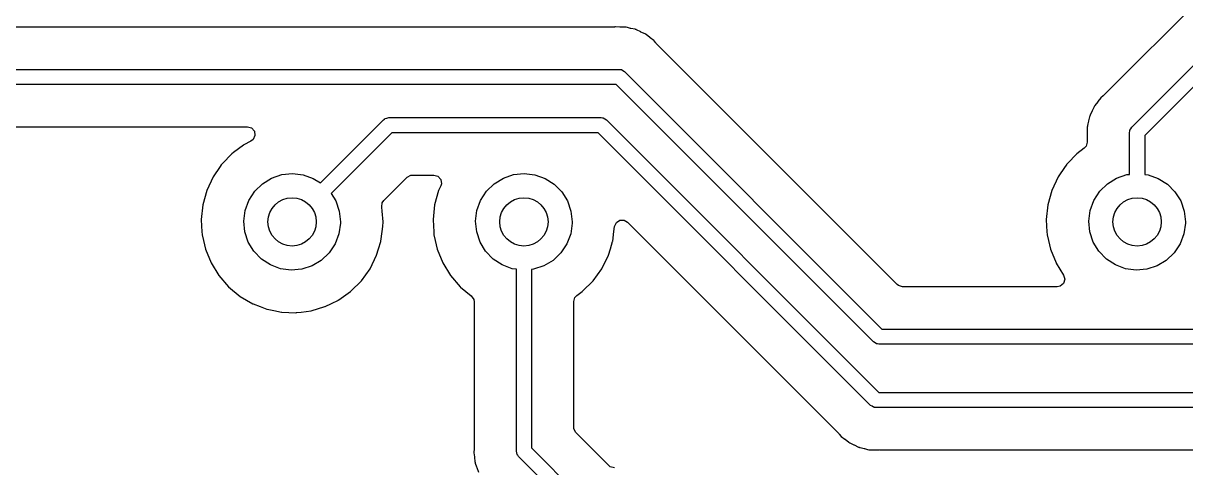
# Model space of a CAD drawing. Extents: x 20.1 to 80.3, y -80.1 to -19.9.
# Drawn here: x 45.33 to 64.59, y -47.47 to -40.11 of the extents above; entities that cross this region are included whole.
import ezdxf

# ---------------------------------------------------------------- set-up
doc = ezdxf.new("R2010")
doc.units = 0
doc.layers.add('BLACK', color=7, linetype='CONTINUOUS')

msp = doc.modelspace()

# ---------------------------------------------------------------- linework, layer by layer
at = {"layer": 'BLACK', "linetype": 'CONTINUOUS'}
for p, q in [((66.1935, -38.3391), (63.2246, -41.308)), ((63.6916, -41.8316), (67.075, -38.4482)), ((67.2884, -38.5884), (63.905, -41.9718)), ((55.1103, -40.1745), (43.0941, -40.1745)), ((55.1204, -40.1741), (55.1103, -40.1745)), ((55.1267, -40.1736), (55.1204, -40.1741)), ((55.1334, -40.1723), (55.1267, -40.1736)), ((55.1402, -40.1725), (55.1334, -40.1723)), ((55.2102, -40.1745), (55.1402, -40.1725)), ((55.1402, -40.1725), (55.1402, -40.1725)), ((55.2137, -40.1745), (55.2102, -40.1745)), ((55.2871, -40.1745), (55.2137, -40.1745)), ((55.2926, -40.1748), (55.2871, -40.1745)), ((55.2976, -40.1759), (55.2926, -40.1748)), ((55.3024, -40.1766), (55.2976, -40.1759)), ((55.3035, -40.1768), (55.3024, -40.1766)), ((55.3059, -40.1771), (55.3035, -40.1768)), ((55.3127, -40.1773), (55.3059, -40.1771)), ((55.3363, -40.1832), (55.3127, -40.1773)), ((55.3884, -40.1962), (55.3363, -40.1832)), ((55.3914, -40.1969), (55.3884, -40.1962)), ((55.4609, -40.2124), (55.3914, -40.1969)), ((55.4676, -40.2139), (55.4609, -40.2124)), ((55.4609, -40.2124), (55.4609, -40.2124)), ((55.4738, -40.2168), (55.4676, -40.2139)), ((55.476, -40.2176), (55.4738, -40.2168)), ((55.4766, -40.2177), (55.476, -40.2176)), ((55.4773, -40.218), (55.4766, -40.2177)), ((55.4778, -40.2182), (55.4773, -40.218)), ((55.4801, -40.2191), (55.4778, -40.2182)), ((55.4867, -40.2207), (55.4801, -40.2191)), ((55.5566, -40.2554), (55.4867, -40.2207)), ((55.5594, -40.2567), (55.5566, -40.2554)), ((55.6302, -40.2897), (55.5594, -40.2567)), ((55.6356, -40.2939), (55.6302, -40.2897)), ((55.6376, -40.2951), (55.6356, -40.2939)), ((55.6381, -40.2954), (55.6376, -40.2951)), ((55.6388, -40.2958), (55.6381, -40.2954)), ((55.6392, -40.2961), (55.6388, -40.2958)), ((55.6413, -40.2974), (55.6392, -40.2961)), ((55.6474, -40.3005), (55.6413, -40.2974)), ((55.7082, -40.3494), (55.6474, -40.3005)), ((55.7106, -40.3512), (55.7082, -40.3494)), ((55.7726, -40.3987), (55.7106, -40.3512)), ((55.777, -40.4039), (55.7726, -40.3987)), ((55.8049, -40.4368), (55.777, -40.4039)), ((55.812, -40.4446), (55.8049, -40.4368)), ((59.805, -44.4376), (55.812, -40.4446)), ((42.7518, -40.875), (55.2, -40.875)), ((55.2, -40.875), (55.222, -40.8782)), ((55.222, -40.8782), (55.2266, -40.8779)), ((55.2266, -40.8779), (55.2291, -40.8792)), ((55.2291, -40.8792), (55.2355, -40.8801)), ((55.2355, -40.8801), (55.2614, -40.8968)), ((55.2614, -40.8968), (55.2884, -40.9116)), ((55.2884, -40.9116), (59.5518, -45.175)), ((55.1482, -41.125), (42.7, -41.125)), ((59.4116, -45.3884), (55.1482, -41.125)), ((63.1312, -41.4094), (63.1294, -41.4117)), ((63.1787, -41.3474), (63.1312, -41.4094)), ((63.2168, -41.3151), (63.1787, -41.3474)), ((63.2246, -41.308), (63.2168, -41.3151)), ((63.0354, -41.5634), (63.0007, -41.6333)), ((63.0367, -41.5606), (63.0354, -41.5634)), ((63.0669, -41.496), (63.0367, -41.5606)), ((63.0697, -41.4898), (63.0669, -41.496)), ((63.0739, -41.4844), (63.0697, -41.4898)), ((63.0751, -41.4824), (63.0739, -41.4844)), ((63.0754, -41.4819), (63.0751, -41.4824)), ((63.0758, -41.4812), (63.0754, -41.4819)), ((63.0761, -41.4808), (63.0758, -41.4812)), ((63.0774, -41.4787), (63.0761, -41.4808)), ((63.0805, -41.4726), (63.0774, -41.4787)), ((63.1294, -41.4117), (63.0805, -41.4726)), ((50.2479, -42.7553), (51.2916, -41.7116)), ((51.2916, -41.7116), (51.3094, -41.6983)), ((51.3094, -41.6983), (51.3125, -41.6948)), ((51.3125, -41.6948), (51.3152, -41.694)), ((51.3152, -41.694), (51.3204, -41.6901)), ((51.3204, -41.6901), (51.3505, -41.6837)), ((51.3505, -41.6837), (51.38, -41.675)), ((51.38, -41.675), (54.9, -41.675)), ((54.9, -41.675), (54.922, -41.6782)), ((54.922, -41.6782), (54.9266, -41.6779)), ((54.9266, -41.6779), (54.9291, -41.6792)), ((54.9291, -41.6792), (54.9355, -41.6801)), ((54.9355, -41.6801), (54.9614, -41.6968)), ((54.9614, -41.6968), (54.9884, -41.7116)), ((54.9884, -41.7116), (59.5018, -46.225)), ((62.9651, -41.7763), (62.9573, -41.8073)), ((62.9762, -41.7316), (62.9651, -41.7763)), ((62.9769, -41.7286), (62.9762, -41.7316)), ((62.9924, -41.6591), (62.9769, -41.7286)), ((62.9939, -41.6524), (62.9924, -41.6591)), ((62.9924, -41.6591), (62.9924, -41.6591)), ((62.9968, -41.6462), (62.9939, -41.6524)), ((62.9976, -41.644), (62.9968, -41.6462)), ((62.9977, -41.6434), (62.9976, -41.644)), ((62.998, -41.6427), (62.9977, -41.6434)), ((62.9982, -41.6422), (62.998, -41.6427)), ((62.9991, -41.6399), (62.9982, -41.6422)), ((63.0007, -41.6333), (62.9991, -41.6399)), ((42.7897, -41.8255), (49.0399, -41.8255)), ((49.0399, -41.8255), (49.108, -41.8455)), ((49.108, -41.8455), (49.1545, -41.8992)), ((49.1646, -41.9694), (49.1351, -42.034)), ((49.1545, -41.8992), (49.1646, -41.9694)), ((51.4318, -41.925), (50.4249, -42.9318)), ((54.8482, -41.925), (51.4318, -41.925)), ((59.3616, -46.4384), (54.8482, -41.925)), ((62.9534, -41.946), (62.9523, -41.9866)), ((62.9523, -41.9866), (62.9536, -41.9933)), ((62.9545, -41.9098), (62.9534, -41.946)), ((62.9548, -41.8274), (62.9545, -41.8329)), ((62.9545, -41.8329), (62.9545, -41.9063)), ((62.9545, -41.9063), (62.9545, -41.9098)), ((62.9559, -41.8224), (62.9548, -41.8274)), ((62.9566, -41.8176), (62.9559, -41.8224)), ((62.9568, -41.8165), (62.9566, -41.8176)), ((62.9571, -41.8141), (62.9568, -41.8165)), ((62.9573, -41.8073), (62.9571, -41.8141)), ((63.655, -41.92), (63.6582, -41.898)), ((63.655, -42.6137), (63.655, -41.92)), ((63.6579, -41.8934), (63.6592, -41.8909)), ((63.6582, -41.898), (63.6579, -41.8934)), ((63.6592, -41.8909), (63.6601, -41.8845)), ((63.6601, -41.8845), (63.6768, -41.8586)), ((63.6768, -41.8586), (63.6916, -41.8316)), ((63.905, -41.9718), (63.905, -42.6143)), ((48.9735, -42.129), (48.8067, -42.2543)), ((48.9777, -42.1259), (48.9735, -42.129)), ((48.9735, -42.129), (48.9735, -42.129)), ((49.0981, -42.0633), (48.9777, -42.1259)), ((49.1351, -42.034), (49.0981, -42.0633)), ((62.9345, -42.1485), (62.9042, -42.1811)), ((62.9545, -42.0804), (62.9345, -42.1485)), ((62.9536, -41.9933), (62.9541, -41.9996)), ((62.9541, -41.9996), (62.9545, -42.0097)), ((62.9545, -42.0097), (62.9545, -42.0804)), ((48.7768, -42.2778), (48.6334, -42.4278)), ((48.7804, -42.2741), (48.7768, -42.2778)), ((48.8067, -42.2543), (48.7804, -42.2741)), ((62.7768, -42.2778), (62.6334, -42.4278)), ((62.7804, -42.2741), (62.7768, -42.2778)), ((62.9042, -42.1811), (62.7804, -42.2741)), ((48.5872, -42.4857), (48.4709, -42.6563)), ((48.607, -42.4567), (48.5872, -42.4857)), ((48.6099, -42.4525), (48.607, -42.4567)), ((48.607, -42.4567), (48.607, -42.4567)), ((48.6334, -42.4278), (48.6099, -42.4525)), ((62.5872, -42.4857), (62.4709, -42.6563)), ((62.607, -42.4567), (62.5872, -42.4857)), ((62.6099, -42.4525), (62.607, -42.4567)), ((62.607, -42.4567), (62.607, -42.4567)), ((62.6334, -42.4278), (62.6099, -42.4525)), ((48.4709, -42.6563), (48.367, -42.8801)), ((49.2875, -42.7696), (49.4394, -42.6761)), ((49.4394, -42.6761), (49.6082, -42.6187)), ((49.6082, -42.6187), (49.7856, -42.6)), ((49.7856, -42.6), (49.9627, -42.6211)), ((49.9627, -42.6211), (50.1307, -42.681)), ((50.1307, -42.681), (50.2479, -42.7553)), ((51.3006, -43.0468), (51.685, -42.6624)), ((51.685, -42.6624), (51.7473, -42.6284)), ((51.7473, -42.6284), (51.7741, -42.6255)), ((51.7741, -42.6255), (52.1277, -42.6255)), ((52.1277, -42.6255), (52.1959, -42.6455)), ((52.1959, -42.6455), (52.2424, -42.6992)), ((52.2424, -42.6992), (52.2525, -42.7694)), ((53.1275, -42.7696), (53.2794, -42.6761)), ((53.2794, -42.6761), (53.4482, -42.6187)), ((53.4482, -42.6187), (53.6256, -42.6)), ((53.6256, -42.6), (53.8027, -42.6211)), ((53.8027, -42.6211), (53.9707, -42.681)), ((53.9707, -42.681), (54.1213, -42.7765)), ((62.4709, -42.6563), (62.367, -42.8801)), ((63.2875, -42.7696), (63.4394, -42.6761)), ((63.4394, -42.6761), (63.6082, -42.6187)), ((63.6082, -42.6187), (63.655, -42.6137)), ((63.905, -42.6143), (63.9627, -42.6211)), ((63.9627, -42.6211), (64.1307, -42.681)), ((64.1307, -42.681), (64.2813, -42.7765)), ((48.367, -42.8801), (48.301, -43.1179)), ((49.0634, -43.0443), (49.16, -42.8944)), ((49.16, -42.8944), (49.2875, -42.7696)), ((50.4249, -42.9318), (50.5015, -43.0543)), ((52.207, -42.8801), (52.141, -43.1179)), ((52.242, -42.8045), (52.207, -42.8801)), ((52.2525, -42.7694), (52.242, -42.8045)), ((52.9034, -43.0443), (53, -42.8944)), ((53, -42.8944), (53.1275, -42.7696)), ((54.1213, -42.7765), (54.247, -42.9031)), ((54.247, -42.9031), (54.3415, -43.0543)), ((62.367, -42.8801), (62.301, -43.1179)), ((63.0634, -43.0443), (63.16, -42.8944)), ((63.16, -42.8944), (63.2875, -42.7696)), ((64.2813, -42.7765), (64.407, -42.9031)), ((64.407, -42.9031), (64.5015, -43.0543)), ((48.301, -43.1179), (48.2748, -43.3632)), ((49.0024, -43.2119), (49.0634, -43.0443)), ((50.5015, -43.0543), (50.5601, -43.2228)), ((51.2657, -43.1541), (51.274, -43.086)), ((51.274, -43.086), (51.3006, -43.0468)), ((52.141, -43.1179), (52.1148, -43.3632)), ((52.8424, -43.2119), (52.9034, -43.0443)), ((54.3415, -43.0543), (54.4001, -43.2228)), ((62.301, -43.1179), (62.2748, -43.3632)), ((63.0024, -43.2119), (63.0634, -43.0443)), ((64.5015, -43.0543), (64.5601, -43.2228)), ((48.9801, -43.3888), (49.0024, -43.2119)), ((50.5601, -43.2228), (50.58, -43.4)), ((51.2658, -43.1592), (51.2654, -43.1541)), ((51.2654, -43.1541), (51.2657, -43.1541)), ((51.2712, -43.2241), (51.2658, -43.1592)), ((51.2658, -43.1592), (51.2658, -43.1592)), ((51.2856, -43.4), (51.2712, -43.2241)), ((52.8201, -43.3888), (52.8424, -43.2119)), ((54.4001, -43.2228), (54.42, -43.4)), ((62.9801, -43.3888), (63.0024, -43.2119)), ((64.5601, -43.2228), (64.58, -43.4)), ((48.2748, -43.3632), (48.2751, -43.3684)), ((48.2751, -43.3684), (48.2751, -43.3684)), ((48.2751, -43.3684), (48.2866, -43.5678)), ((48.9975, -43.5663), (48.9801, -43.3888)), ((50.5797, -43.4223), (50.5549, -43.599)), ((50.58, -43.4), (50.5797, -43.4223)), ((51.2725, -43.5594), (51.2834, -43.4769)), ((51.2834, -43.4769), (51.2838, -43.4735)), ((51.2834, -43.4769), (51.2834, -43.4769)), ((51.2838, -43.4735), (51.2839, -43.4702)), ((51.2839, -43.4702), (51.2856, -43.4034)), ((51.2856, -43.4034), (51.2856, -43.4)), ((51.2856, -43.4034), (51.2856, -43.4034)), ((52.1148, -43.3632), (52.1151, -43.3684)), ((52.1151, -43.3684), (52.1151, -43.3684)), ((52.1151, -43.3684), (52.1266, -43.5678)), ((52.8375, -43.5663), (52.8201, -43.3888)), ((54.4197, -43.4223), (54.3949, -43.599)), ((54.42, -43.4), (54.4197, -43.4223)), ((55.1125, -43.5594), (55.1233, -43.4774)), ((55.1233, -43.4774), (55.1521, -43.4125)), ((55.1521, -43.4125), (55.2113, -43.3734)), ((55.2113, -43.3734), (55.2823, -43.3726)), ((55.2823, -43.3726), (55.3374, -43.4048)), ((55.3374, -43.4048), (58.838, -46.9054)), ((62.2748, -43.3632), (62.2751, -43.3684)), ((62.2751, -43.3684), (62.2751, -43.3684)), ((62.2751, -43.3684), (62.2866, -43.5678)), ((62.9975, -43.5663), (62.9801, -43.3888)), ((64.5797, -43.4223), (64.5549, -43.599)), ((64.58, -43.4), (64.5797, -43.4223)), ((48.2866, -43.5678), (48.289, -43.6095)), ((48.289, -43.6095), (48.2901, -43.6146)), ((48.2901, -43.6146), (48.2901, -43.6146)), ((48.2901, -43.6146), (48.3118, -43.7106)), ((48.3118, -43.7106), (48.3433, -43.8502)), ((49.0538, -43.7356), (48.9975, -43.5663)), ((50.5549, -43.599), (50.4915, -43.7657)), ((51.2501, -43.7231), (51.2516, -43.7182)), ((51.2516, -43.7182), (51.2725, -43.5594)), ((52.1266, -43.5678), (52.129, -43.6095)), ((52.129, -43.6095), (52.1301, -43.6146)), ((52.1301, -43.6146), (52.1301, -43.6146)), ((52.1301, -43.6146), (52.1518, -43.7106)), ((52.1518, -43.7106), (52.1833, -43.8502)), ((52.8938, -43.7356), (52.8375, -43.5663)), ((54.3949, -43.599), (54.3315, -43.7657)), ((55.0901, -43.7231), (55.0916, -43.7182)), ((55.0916, -43.7182), (55.1125, -43.5594)), ((62.2866, -43.5678), (62.289, -43.6095)), ((62.289, -43.6095), (62.2901, -43.6146)), ((62.2901, -43.6146), (62.2901, -43.6146)), ((62.2901, -43.6146), (62.3118, -43.7106)), ((62.3118, -43.7106), (62.3433, -43.8502)), ((63.0538, -43.7356), (62.9975, -43.5663)), ((64.5549, -43.599), (64.4915, -43.7657)), ((48.3433, -43.8502), (48.4361, -44.0789)), ((49.1462, -43.8881), (49.0538, -43.7356)), ((49.2701, -44.0164), (49.1462, -43.8881)), ((50.4915, -43.7657), (50.3928, -43.9142)), ((51.1799, -43.9543), (51.213, -43.8452)), ((51.213, -43.8452), (51.2501, -43.7231)), ((51.2501, -43.7231), (51.2501, -43.7231)), ((52.1833, -43.8502), (52.2761, -44.0789)), ((52.9862, -43.8881), (52.8938, -43.7356)), ((53.1101, -44.0164), (52.9862, -43.8881)), ((54.3315, -43.7657), (54.2328, -43.9142)), ((55.0199, -43.9543), (55.053, -43.8452)), ((55.053, -43.8452), (55.0901, -43.7231)), ((55.0901, -43.7231), (55.0901, -43.7231)), ((62.3433, -43.8502), (62.4361, -44.0789)), ((63.1462, -43.8881), (63.0538, -43.7356)), ((63.2701, -44.0164), (63.1462, -43.8881)), ((64.4915, -43.7657), (64.3928, -43.9142)), ((48.4361, -44.0789), (48.565, -44.2892)), ((49.4193, -44.1141), (49.2701, -44.0164)), ((50.2637, -44.0372), (50.1105, -44.1285)), ((50.3928, -43.9142), (50.2637, -44.0372)), ((51.0706, -44.1755), (51.1799, -43.9543)), ((52.2761, -44.0789), (52.405, -44.2892)), ((53.2593, -44.1141), (53.1101, -44.0164)), ((54.1037, -44.0372), (53.9505, -44.1285)), ((54.2328, -43.9142), (54.1037, -44.0372)), ((54.9106, -44.1755), (55.0199, -43.9543)), ((62.4361, -44.0789), (62.4388, -44.0833)), ((62.4388, -44.0833), (62.4388, -44.0833)), ((62.4388, -44.0833), (62.561, -44.2827)), ((63.4193, -44.1141), (63.2701, -44.0164)), ((64.2637, -44.0372), (64.1105, -44.1285)), ((64.3928, -43.9142), (64.2637, -44.0372)), ((48.565, -44.2892), (48.7266, -44.4757)), ((49.5865, -44.1762), (49.4193, -44.1141)), ((49.7632, -44.1998), (49.5865, -44.1762)), ((49.9409, -44.1837), (49.7632, -44.1998)), ((50.1105, -44.1285), (49.9409, -44.1837)), ((50.9266, -44.3758), (51.0706, -44.1755)), ((52.405, -44.2892), (52.5666, -44.4757)), ((53.4265, -44.1762), (53.2593, -44.1141)), ((53.495, -44.1854), (53.4265, -44.1762)), ((53.495, -47.195), (53.495, -44.1854)), ((53.7809, -44.1837), (53.745, -44.1869)), ((53.745, -44.1869), (53.745, -47.1432)), ((53.9505, -44.1285), (53.7809, -44.1837)), ((54.7666, -44.3758), (54.9106, -44.1755)), ((62.561, -44.2827), (62.5795, -44.3512)), ((63.5865, -44.1762), (63.4193, -44.1141)), ((63.7632, -44.1998), (63.5865, -44.1762)), ((63.9409, -44.1837), (63.7632, -44.1998)), ((64.1105, -44.1285), (63.9409, -44.1837)), ((48.7266, -44.4757), (48.9164, -44.6334)), ((50.7518, -44.55), (50.9266, -44.3758)), ((52.5666, -44.4757), (52.5705, -44.479)), ((52.5705, -44.479), (52.5705, -44.479)), ((52.5705, -44.479), (52.749, -44.6272)), ((54.5918, -44.55), (54.7666, -44.3758)), ((59.826, -44.4545), (59.805, -44.4376)), ((59.8941, -44.4745), (59.826, -44.4545)), ((62.4535, -44.4745), (59.8941, -44.4745)), ((62.5034, -44.4642), (62.4535, -44.4745)), ((62.5581, -44.4189), (62.5034, -44.4642)), ((62.5795, -44.3512), (62.5581, -44.4189)), ((48.9164, -44.6334), (49.1294, -44.7578)), ((50.5552, -44.6903), (50.7476, -44.553)), ((50.7476, -44.553), (50.7518, -44.55)), ((50.7476, -44.553), (50.7476, -44.553)), ((52.749, -44.6272), (52.7886, -44.6861)), ((54.4455, -44.7193), (54.4655, -44.6512)), ((54.4655, -44.6512), (54.4983, -44.6167)), ((54.4983, -44.6167), (54.5876, -44.553)), ((54.5876, -44.553), (54.5918, -44.55)), ((54.5876, -44.553), (54.5876, -44.553)), ((49.1294, -44.7578), (49.1343, -44.7597)), ((49.1343, -44.7597), (49.1343, -44.7597)), ((49.1343, -44.7597), (49.2485, -44.8033)), ((49.2485, -44.8033), (49.3599, -44.8459)), ((49.3599, -44.8459), (49.365, -44.8469)), ((49.365, -44.8469), (49.365, -44.8469)), ((49.365, -44.8469), (49.4776, -44.8698)), ((49.4776, -44.8698), (49.6017, -44.8951)), ((49.9297, -44.8937), (50.093, -44.8727)), ((50.093, -44.8727), (50.098, -44.8713)), ((50.098, -44.8713), (50.3244, -44.8033)), ((50.098, -44.8713), (50.098, -44.8713)), ((50.3244, -44.8033), (50.3294, -44.8018)), ((50.3244, -44.8033), (50.3244, -44.8033)), ((50.3294, -44.8018), (50.4333, -44.7509)), ((50.4333, -44.7509), (50.5463, -44.6956)), ((50.5463, -44.6956), (50.551, -44.6933)), ((50.5463, -44.6956), (50.5463, -44.6956)), ((50.551, -44.6933), (50.5552, -44.6903)), ((50.5552, -44.6903), (50.5552, -44.6903)), ((52.7886, -44.6861), (52.7945, -44.7241)), ((52.7945, -44.7241), (52.7945, -47.155)), ((54.4455, -46.8009), (54.4455, -44.7193)), ((49.6017, -44.8951), (49.6069, -44.8952)), ((49.6069, -44.8952), (49.6069, -44.8952)), ((49.6069, -44.8952), (49.8431, -44.9039)), ((49.8431, -44.9039), (49.8431, -44.9039)), ((49.8431, -44.9039), (49.8483, -44.9041)), ((49.8483, -44.9041), (49.8534, -44.9034)), ((49.8534, -44.9034), (49.9297, -44.8937)), ((49.8534, -44.9034), (49.8534, -44.9034)), ((59.5518, -45.175), (65.4682, -45.175)), ((59.4386, -45.4032), (59.4116, -45.3884)), ((59.4645, -45.4199), (59.4386, -45.4032)), ((59.4709, -45.4208), (59.4645, -45.4199)), ((59.4734, -45.4221), (59.4709, -45.4208)), ((59.478, -45.4218), (59.4734, -45.4221)), ((59.5, -45.425), (59.478, -45.4218)), ((65.52, -45.425), (59.5, -45.425)), ((59.5018, -46.225), (67.4982, -46.225)), ((59.3886, -46.4532), (59.3616, -46.4384)), ((59.4145, -46.4699), (59.3886, -46.4532)), ((59.4209, -46.4708), (59.4145, -46.4699)), ((59.4234, -46.4721), (59.4209, -46.4708)), ((59.428, -46.4718), (59.4234, -46.4721)), ((59.45, -46.475), (59.428, -46.4718)), ((67.55, -46.475), (59.45, -46.475)), ((54.4484, -46.8277), (54.4455, -46.8009)), ((54.4824, -46.89), (54.4484, -46.8277)), ((55.03, -47.4376), (54.4824, -46.89)), ((58.838, -46.9054), (58.8451, -46.9132)), ((58.8451, -46.9132), (58.8774, -46.9513)), ((58.8774, -46.9513), (58.9394, -46.9988)), ((52.7941, -47.1655), (52.7899, -47.2153)), ((52.7945, -47.155), (52.7941, -47.1655)), ((53.745, -47.1432), (54.7768, -48.175)), ((58.9394, -46.9988), (58.9417, -47.0006)), ((58.9417, -47.0006), (59.0026, -47.0495)), ((59.0026, -47.0495), (59.0087, -47.0526)), ((59.0087, -47.0526), (59.0108, -47.0539)), ((59.0108, -47.0539), (59.0112, -47.0542)), ((59.0112, -47.0542), (59.0119, -47.0546)), ((59.0119, -47.0546), (59.0124, -47.0549)), ((59.0124, -47.0549), (59.0144, -47.0561)), ((59.0144, -47.0561), (59.0198, -47.0603)), ((59.0198, -47.0603), (59.0866, -47.0914)), ((59.0866, -47.0914), (59.0906, -47.0933)), ((59.0906, -47.0933), (59.0934, -47.0946)), ((59.0934, -47.0946), (59.1633, -47.1293)), ((59.1633, -47.1293), (59.1699, -47.1309)), ((59.1699, -47.1309), (59.1722, -47.1318)), ((59.1722, -47.1318), (59.1727, -47.132)), ((59.1727, -47.132), (59.1734, -47.1323)), ((59.1734, -47.1323), (59.174, -47.1324)), ((59.174, -47.1324), (59.1762, -47.1332)), ((59.1762, -47.1332), (59.1824, -47.1361)), ((59.1824, -47.1361), (59.1891, -47.1376)), ((59.1891, -47.1376), (59.1891, -47.1376)), ((59.1891, -47.1376), (59.2586, -47.1531)), ((59.2586, -47.1531), (59.2616, -47.1538)), ((59.2616, -47.1538), (59.3137, -47.1668)), ((59.3137, -47.1668), (59.3373, -47.1727)), ((59.3373, -47.1727), (59.3441, -47.1729)), ((59.3441, -47.1729), (59.3465, -47.1732)), ((59.3465, -47.1732), (59.3476, -47.1734)), ((59.3476, -47.1734), (59.3524, -47.1741)), ((59.3524, -47.1741), (59.3574, -47.1752)), ((59.3574, -47.1752), (59.3629, -47.1755)), ((59.3629, -47.1755), (59.4363, -47.1755)), ((59.4363, -47.1755), (59.4398, -47.1755)), ((59.4398, -47.1755), (59.5098, -47.1775)), ((59.5098, -47.1775), (59.5098, -47.1775)), ((59.5098, -47.1775), (59.5166, -47.1777)), ((59.5166, -47.1777), (59.5233, -47.1764)), ((59.5233, -47.1764), (59.5296, -47.1759)), ((59.5296, -47.1759), (59.5397, -47.1755)), ((59.5397, -47.1755), (67.51, -47.1755)), ((52.7899, -47.2153), (52.7908, -47.222)), ((52.7908, -47.222), (52.7908, -47.2221)), ((52.7908, -47.2221), (52.8002, -47.2927)), ((52.8002, -47.2927), (52.8006, -47.2957)), ((52.8006, -47.2957), (52.809, -47.3733)), ((52.809, -47.3733), (52.8112, -47.3798)), ((52.8112, -47.3798), (52.8117, -47.3821)), ((53.5037, -47.2245), (53.495, -47.195)), ((53.5101, -47.2546), (53.5037, -47.2245)), ((53.514, -47.2598), (53.5101, -47.2546)), ((53.5148, -47.2625), (53.514, -47.2598)), ((53.5183, -47.2656), (53.5148, -47.2625)), ((53.5316, -47.2834), (53.5183, -47.2656)), ((54.6, -48.3518), (53.5316, -47.2834)), ((52.8117, -47.3821), (52.8118, -47.3827)), ((52.8118, -47.3827), (52.812, -47.3834)), ((52.812, -47.3834), (52.8121, -47.384)), ((52.8121, -47.384), (52.8127, -47.3863)), ((52.8127, -47.3863), (52.8136, -47.3931)), ((52.8136, -47.3931), (52.836, -47.4545)), ((52.836, -47.4545), (52.8403, -47.4664)), ((52.8403, -47.4664), (52.8413, -47.4693)), ((52.8413, -47.4693), (52.8662, -47.5433)), ((55.051, -47.4545), (55.03, -47.4376)), ((55.1191, -47.4745), (55.051, -47.4545))]:
    msp.add_line(p, q, dxfattribs=at)
at = {"layer": 'BLACK'}
for centre in [(49.78, -43.4), (53.62, -43.4), (63.78, -43.4)]:
    msp.add_circle(centre, 0.4, dxfattribs=at)

doc.saveas('drawing.dxf')
